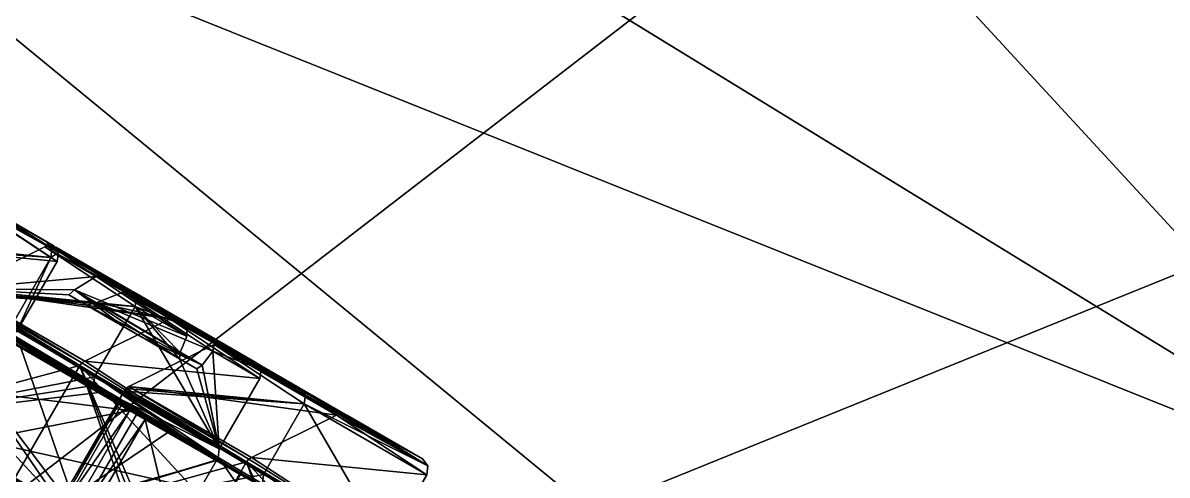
# Model space of a CAD drawing. Header units: millimetres. Extents: x -228 to 228, y -204 to 237.
# Drawn here: x 190.41 to 210.13, y -93.64 to -85.85 of the extents above; entities that cross this region are included whole.
import ezdxf

# ---------------------------------------------------------------- set-up
doc = ezdxf.new("R2010")
doc.units = ezdxf.units.MM
doc.header["$LTSCALE"] = 127.314815
for name, color, linetype in [('8138', 7, 'CONTINUOUS'), ('8139', 7, 'CONTINUOUS'), ('8140', 7, 'CONTINUOUS'), ('8143', 7, 'CONTINUOUS'), ('8144', 7, 'CONTINUOUS'), ('8145', 7, 'CONTINUOUS'), ('8147', 7, 'CONTINUOUS'), ('8148', 7, 'CONTINUOUS'), ('8149', 7, 'CONTINUOUS'), ('8151', 7, 'CONTINUOUS'), ('8152', 7, 'CONTINUOUS'), ('8155', 7, 'CONTINUOUS'), ('8156', 7, 'CONTINUOUS'), ('8159', 7, 'CONTINUOUS'), ('8160', 7, 'CONTINUOUS'), ('8182', 7, 'CONTINUOUS'), ('8184', 7, 'CONTINUOUS'), ('8191', 7, 'CONTINUOUS'), ('8192', 7, 'CONTINUOUS'), ('8193', 7, 'CONTINUOUS'), ('8194', 7, 'CONTINUOUS'), ('8196', 7, 'CONTINUOUS'), ('8203', 7, 'CONTINUOUS'), ('8204', 7, 'CONTINUOUS'), ('8218', 7, 'CONTINUOUS'), ('8219', 7, 'CONTINUOUS'), ('8220', 7, 'CONTINUOUS'), ('8224', 7, 'CONTINUOUS'), ('8225', 7, 'CONTINUOUS'), ('8230', 7, 'CONTINUOUS')]:
    doc.layers.add(name, color=color, linetype=linetype)

msp = doc.modelspace()

# ---------------------------------------------------------------- linework, layer by layer
at = {"layer": '8138', "color": 5, "linetype": 'Continuous'}
for points in [[(186.465, -82.981, 964.5), (188.509, -78.227, 964.5), (214.757, -94.316, 262), (186.465, -82.981, 964.5)], [(214.757, -94.316, 262), (188.509, -78.227, 964.5), (188.512, -78.228, 964.413), (214.757, -94.316, 262)], [(203.22, -81.795, 617.981), (214.757, -94.316, 262), (188.512, -78.228, 964.413), (203.22, -81.795, 617.981)], [(218.238, -85.442, 262), (214.757, -94.316, 262), (203.22, -81.795, 617.981), (218.238, -85.442, 262)], [(184.302, -87.682, 964.5), (186.465, -82.981, 964.5), (210.864, -103.018, 262), (184.302, -87.682, 964.5)], [(210.864, -103.018, 262), (186.465, -82.981, 964.5), (214.757, -94.316, 262), (210.864, -103.018, 262)], [(183.254, -89.851, 964.5), (203.316, -117.384, 262), (176.753, -102.049, 964.5), (183.254, -89.851, 964.5)], [(209.817, -105.187, 262), (203.316, -117.384, 262), (183.254, -89.851, 964.5), (209.817, -105.187, 262)]]:
    msp.add_3dface(points, dxfattribs=at)
at = {"layer": '8139', "color": 5, "linetype": 'Continuous'}
for points in [[(183.175, -89.59, 964.5), (189.218, -93.079, 800.94), (196.646, -97.368, 608.231), (183.175, -89.59, 964.5)], [(187.435, -92.05, 751.804), (191.069, -94.148, 751.987), (189.218, -93.079, 800.94), (187.435, -92.05, 751.804)], [(191.069, -94.148, 751.987), (196.646, -97.368, 608.231), (189.218, -93.079, 800.94), (191.069, -94.148, 751.987)], [(189.267, -93.107, 703.35), (189.38, -93.173, 700.353), (191.257, -94.256, 703.45), (189.267, -93.107, 703.35)], [(189.38, -93.173, 700.353), (191.37, -94.322, 700.453), (191.257, -94.256, 703.45), (189.38, -93.173, 700.353)]]:
    msp.add_3dface(points, dxfattribs=at)
at = {"layer": '8140', "color": 5, "linetype": 'Continuous'}
for points in [[(186.584, -89.249, 800.757), (190.206, -91.34, 800.94), (192.057, -92.409, 751.986), (186.584, -89.249, 800.757)], [(188.435, -90.318, 751.804), (186.584, -89.249, 800.757), (192.057, -92.409, 751.986), (188.435, -90.318, 751.804)], [(190.38, -91.441, 700.353), (190.267, -91.375, 703.35), (192.37, -92.59, 700.453), (190.38, -91.441, 700.353)], [(192.37, -92.59, 700.453), (190.267, -91.375, 703.35), (192.257, -92.524, 703.45), (192.37, -92.59, 700.453)], [(197.492, -95.547, 608.223), (193.871, -93.456, 608.041), (191.721, -92.215, 664.886), (197.492, -95.547, 608.223)], [(195.343, -94.306, 665.069), (197.492, -95.547, 608.223), (191.721, -92.215, 664.886), (195.343, -94.306, 665.069)], [(193.738, -93.379, 707.529), (194.153, -93.619, 696.539), (192.106, -92.437, 707.446), (193.738, -93.379, 707.529)], [(192.106, -92.437, 707.446), (194.153, -93.619, 696.539), (192.257, -92.524, 703.45), (192.106, -92.437, 707.446)], [(194.153, -93.619, 696.539), (192.37, -92.59, 700.453), (192.257, -92.524, 703.45), (194.153, -93.619, 696.539)], [(192.521, -92.677, 696.457), (192.37, -92.59, 700.453), (194.153, -93.619, 696.539), (192.521, -92.677, 696.457)]]:
    msp.add_3dface(points, dxfattribs=at)
at = {"layer": '8143', "color": 5, "linetype": 'Continuous'}
for points in [[(189.245, -90.509, 664.756), (191.395, -91.75, 607.91), (188.006, -92.656, 664.756), (189.245, -90.509, 664.756)], [(191.395, -91.75, 607.91), (190.155, -93.897, 607.91), (188.006, -92.656, 664.756), (191.395, -91.75, 607.91)], [(194.269, -93.41, 531.882), (190.918, -94.337, 587.729), (192.158, -92.191, 587.729), (194.269, -93.41, 531.882)], [(193.03, -95.557, 531.882), (190.918, -94.337, 587.729), (194.269, -93.41, 531.882), (193.03, -95.557, 531.882)]]:
    msp.add_3dface(points, dxfattribs=at)
at = {"layer": '8144', "color": 5, "linetype": 'Continuous'}
for points in [[(189.529, -88.871, 703.267), (190.821, -89.617, 703.332), (190.934, -89.682, 700.335), (189.529, -88.871, 703.267)], [(189.529, -88.871, 703.267), (190.934, -89.682, 700.335), (189.642, -88.936, 700.27), (189.529, -88.871, 703.267)], [(190.983, -89.711, 664.804), (192.275, -90.456, 664.869), (193.149, -90.961, 641.766), (190.983, -89.711, 664.804)], [(190.983, -89.711, 664.804), (193.149, -90.961, 641.766), (191.857, -90.215, 641.701), (190.983, -89.711, 664.804)], [(194.425, -91.697, 608.023), (193.133, -90.952, 607.958), (192.339, -90.493, 628.963), (194.425, -91.697, 608.023)], [(193.63, -91.239, 629.028), (194.425, -91.697, 608.023), (192.339, -90.493, 628.963), (193.63, -91.239, 629.028)], [(197.299, -93.357, 531.996), (196.008, -92.611, 531.93), (193.896, -91.392, 587.777), (197.299, -93.357, 531.996)], [(197.299, -93.357, 531.996), (193.896, -91.392, 587.777), (195.188, -92.138, 587.842), (197.299, -93.357, 531.996)]]:
    msp.add_3dface(points, dxfattribs=at)
at = {"layer": '8145', "color": 5, "linetype": 'Continuous'}
for points in [[(190.307, -91.168, 700.344), (190.894, -89.89, 703.341), (190.194, -91.102, 703.341), (190.307, -91.168, 700.344)], [(191.007, -89.955, 700.344), (190.894, -89.89, 703.341), (190.307, -91.168, 700.344), (191.007, -89.955, 700.344)], [(191.648, -91.942, 664.878), (193.798, -93.183, 608.032), (192.348, -90.73, 664.878), (191.648, -91.942, 664.878)], [(193.798, -93.183, 608.032), (193.111, -91.632, 639.402), (192.348, -90.73, 664.878), (193.798, -93.183, 608.032)], [(192.348, -90.73, 664.878), (193.111, -91.632, 639.402), (193.124, -91.523, 640.401), (192.348, -90.73, 664.878)], [(193.237, -91.243, 641.36), (192.348, -90.73, 664.878), (193.124, -91.523, 640.401), (193.237, -91.243, 641.36)], [(193.414, -91.807, 631.41), (193.111, -91.632, 639.402), (193.798, -93.183, 608.032), (193.414, -91.807, 631.41)], [(193.688, -91.503, 629.452), (193.502, -91.741, 630.41), (193.798, -93.183, 608.032), (193.688, -91.503, 629.452)], [(194.498, -91.97, 608.032), (193.688, -91.503, 629.452), (193.798, -93.183, 608.032), (194.498, -91.97, 608.032)], [(193.502, -91.741, 630.41), (193.414, -91.807, 631.41), (193.798, -93.183, 608.032), (193.502, -91.741, 630.41)], [(196.672, -94.843, 532.004), (195.261, -92.411, 587.851), (194.561, -93.623, 587.851), (196.672, -94.843, 532.004)], [(197.372, -93.63, 532.004), (195.261, -92.411, 587.851), (196.672, -94.843, 532.004), (197.372, -93.63, 532.004)]]:
    msp.add_3dface(points, dxfattribs=at)
at = {"layer": '8147', "color": 5, "linetype": 'Continuous'}
for points in [[(190.795, -89.705, 664.797), (191.675, -90.213, 641.521), (189.33, -90.43, 664.757), (190.795, -89.705, 664.797)], [(191.675, -90.213, 641.521), (191.302, -90.442, 640.424), (189.33, -90.43, 664.757), (191.675, -90.213, 641.521)], [(191.302, -90.442, 640.424), (191.208, -90.533, 639.306), (189.33, -90.43, 664.757), (191.302, -90.442, 640.424)], [(189.33, -90.43, 664.757), (191.208, -90.533, 639.306), (191.51, -90.708, 631.314), (189.33, -90.43, 664.757)], [(191.479, -91.671, 607.911), (189.33, -90.43, 664.757), (192.944, -90.946, 607.951), (191.479, -91.671, 607.911)], [(192.944, -90.946, 607.951), (189.33, -90.43, 664.757), (191.51, -90.708, 631.314), (192.944, -90.946, 607.951)], [(192.144, -90.483, 629.129), (192.944, -90.946, 607.951), (191.688, -90.665, 630.203), (192.144, -90.483, 629.129)], [(191.688, -90.665, 630.203), (192.944, -90.946, 607.951), (191.51, -90.708, 631.314), (191.688, -90.665, 630.203)], [(192.242, -92.111, 587.73), (193.707, -91.386, 587.77), (195.819, -92.605, 531.923), (192.242, -92.111, 587.73)], [(194.354, -93.331, 531.884), (192.242, -92.111, 587.73), (195.819, -92.605, 531.923), (194.354, -93.331, 531.884)]]:
    msp.add_3dface(points, dxfattribs=at)
at = {"layer": '8148', "color": 5, "linetype": 'Continuous'}
for points in [[(183.175, -89.59, 964.5), (196.646, -97.368, 608.231), (183.266, -89.705, 964.5), (183.175, -89.59, 964.5)], [(183.266, -89.705, 964.5), (196.646, -97.368, 608.231), (183.254, -89.851, 964.5), (183.266, -89.705, 964.5)], [(209.817, -105.187, 262), (183.254, -89.851, 964.5), (196.646, -97.368, 608.231), (209.817, -105.187, 262)]]:
    msp.add_3dface(points, dxfattribs=at)
at = {"layer": '8149', "color": 5, "linetype": 'Continuous'}
for points in [[(184.188, -87.785, 964.5), (184.302, -87.682, 964.5), (192.069, -92.416, 751.987), (184.188, -87.785, 964.5)], [(184.302, -87.682, 964.5), (210.864, -103.018, 262), (197.505, -95.554, 608.224), (184.302, -87.682, 964.5)], [(197.505, -95.554, 608.224), (195.356, -94.313, 665.07), (184.302, -87.682, 964.5), (197.505, -95.554, 608.224)], [(192.91, -92.901, 729.758), (192.069, -92.416, 751.987), (184.302, -87.682, 964.5), (192.91, -92.901, 729.758)], [(193.75, -93.386, 707.529), (192.91, -92.901, 729.758), (184.302, -87.682, 964.5), (193.75, -93.386, 707.529)], [(194.166, -93.626, 696.54), (193.75, -93.386, 707.529), (184.302, -87.682, 964.5), (194.166, -93.626, 696.54)], [(194.761, -93.969, 680.805), (194.166, -93.626, 696.54), (184.302, -87.682, 964.5), (194.761, -93.969, 680.805)], [(195.356, -94.313, 665.07), (194.761, -93.969, 680.805), (184.302, -87.682, 964.5), (195.356, -94.313, 665.07)], [(190.218, -91.347, 800.94), (184.188, -87.785, 964.5), (192.069, -92.416, 751.987), (190.218, -91.347, 800.94)], [(192.057, -92.409, 751.986), (190.206, -91.34, 800.94), (190.212, -91.344, 800.94), (192.057, -92.409, 751.986)], [(192.057, -92.409, 751.986), (190.212, -91.344, 800.94), (192.063, -92.412, 751.986), (192.057, -92.409, 751.986)], [(190.212, -91.344, 800.94), (190.218, -91.347, 800.94), (192.063, -92.412, 751.986), (190.212, -91.344, 800.94)], [(192.063, -92.412, 751.986), (190.218, -91.347, 800.94), (192.069, -92.416, 751.987), (192.063, -92.412, 751.986)], [(194.153, -93.619, 696.539), (193.738, -93.379, 707.529), (193.744, -93.383, 707.529), (194.153, -93.619, 696.539)], [(194.153, -93.619, 696.539), (193.744, -93.383, 707.529), (194.159, -93.623, 696.539), (194.153, -93.619, 696.539)], [(193.744, -93.383, 707.529), (193.75, -93.386, 707.529), (194.159, -93.623, 696.539), (193.744, -93.383, 707.529)], [(194.159, -93.623, 696.539), (193.75, -93.386, 707.529), (194.166, -93.626, 696.54), (194.159, -93.623, 696.539)]]:
    msp.add_3dface(points, dxfattribs=at)
at = {"layer": '8151', "color": 5, "linetype": 'Continuous'}
for points in [[(190.821, -89.617, 703.332), (190.914, -89.738, 703.338), (190.934, -89.682, 700.335), (190.821, -89.617, 703.332)], [(190.914, -89.738, 703.338), (191.027, -89.804, 700.341), (190.934, -89.682, 700.335), (190.914, -89.738, 703.338)], [(190.914, -89.738, 703.338), (190.894, -89.89, 703.341), (191.027, -89.804, 700.341), (190.914, -89.738, 703.338)], [(190.894, -89.89, 703.341), (191.007, -89.955, 700.344), (191.027, -89.804, 700.341), (190.894, -89.89, 703.341)], [(192.275, -90.456, 664.869), (192.368, -90.578, 664.875), (193.149, -90.961, 641.766), (192.275, -90.456, 664.869)], [(192.368, -90.578, 664.875), (192.348, -90.73, 664.878), (193.244, -91.077, 641.67), (192.368, -90.578, 664.875)], [(193.149, -90.961, 641.766), (192.368, -90.578, 664.875), (193.244, -91.077, 641.67), (193.149, -90.961, 641.766)], [(192.348, -90.73, 664.878), (193.237, -91.243, 641.36), (193.244, -91.077, 641.67), (192.348, -90.73, 664.878)], [(194.425, -91.697, 608.023), (193.63, -91.239, 629.028), (193.717, -91.351, 629.136), (194.425, -91.697, 608.023)], [(193.688, -91.503, 629.452), (194.518, -91.819, 608.029), (193.717, -91.351, 629.136), (193.688, -91.503, 629.452)], [(194.518, -91.819, 608.029), (194.425, -91.697, 608.023), (193.717, -91.351, 629.136), (194.518, -91.819, 608.029)], [(193.688, -91.503, 629.452), (194.498, -91.97, 608.032), (194.518, -91.819, 608.029), (193.688, -91.503, 629.452)], [(197.299, -93.357, 531.996), (195.188, -92.138, 587.842), (195.281, -92.259, 587.848), (197.299, -93.357, 531.996)], [(195.261, -92.411, 587.851), (197.392, -93.478, 532.002), (195.281, -92.259, 587.848), (195.261, -92.411, 587.851)], [(197.392, -93.478, 532.002), (197.299, -93.357, 531.996), (195.281, -92.259, 587.848), (197.392, -93.478, 532.002)], [(195.261, -92.411, 587.851), (197.372, -93.63, 532.004), (197.392, -93.478, 532.002), (195.261, -92.411, 587.851)]]:
    msp.add_3dface(points, dxfattribs=at)
at = {"layer": '8152', "color": 5, "linetype": 'Continuous'}
for points in [[(191.675, -90.213, 641.521), (190.795, -89.705, 664.797), (190.89, -89.684, 664.8), (191.675, -90.213, 641.521)], [(191.675, -90.213, 641.521), (190.89, -89.684, 664.8), (191.768, -90.189, 641.655), (191.675, -90.213, 641.521)], [(190.89, -89.684, 664.8), (190.983, -89.711, 664.804), (191.768, -90.189, 641.655), (190.89, -89.684, 664.8)], [(190.983, -89.711, 664.804), (191.857, -90.215, 641.701), (191.768, -90.189, 641.655), (190.983, -89.711, 664.804)], [(192.944, -90.946, 607.951), (192.144, -90.483, 629.129), (192.247, -90.466, 629.001), (192.944, -90.946, 607.951)], [(193.039, -90.925, 607.954), (192.944, -90.946, 607.951), (192.247, -90.466, 629.001), (193.039, -90.925, 607.954)], [(193.039, -90.925, 607.954), (192.247, -90.466, 629.001), (192.339, -90.493, 628.963), (193.039, -90.925, 607.954)], [(193.133, -90.952, 607.958), (193.039, -90.925, 607.954), (192.339, -90.493, 628.963), (193.133, -90.952, 607.958)], [(195.819, -92.605, 531.923), (193.707, -91.386, 587.77), (193.802, -91.366, 587.773), (195.819, -92.605, 531.923)], [(195.914, -92.585, 531.926), (195.819, -92.605, 531.923), (193.802, -91.366, 587.773), (195.914, -92.585, 531.926)], [(195.914, -92.585, 531.926), (193.802, -91.366, 587.773), (193.896, -91.392, 587.777), (195.914, -92.585, 531.926)], [(196.008, -92.611, 531.93), (195.914, -92.585, 531.926), (193.896, -91.392, 587.777), (196.008, -92.611, 531.93)]]:
    msp.add_3dface(points, dxfattribs=at)
at = {"layer": '8155', "color": 5, "linetype": 'Continuous'}
for points in [[(191.395, -91.75, 607.91), (189.245, -90.509, 664.756), (189.282, -90.463, 664.756), (191.395, -91.75, 607.91)], [(189.33, -90.43, 664.757), (191.431, -91.704, 607.91), (189.282, -90.463, 664.756), (189.33, -90.43, 664.757)], [(191.431, -91.704, 607.91), (191.395, -91.75, 607.91), (189.282, -90.463, 664.756), (191.431, -91.704, 607.91)], [(189.33, -90.43, 664.757), (191.479, -91.671, 607.911), (191.431, -91.704, 607.91), (189.33, -90.43, 664.757)], [(194.269, -93.41, 531.882), (192.158, -92.191, 587.729), (192.194, -92.145, 587.729), (194.269, -93.41, 531.882)], [(192.242, -92.111, 587.73), (194.306, -93.364, 531.882), (192.194, -92.145, 587.729), (192.242, -92.111, 587.73)], [(194.306, -93.364, 531.882), (194.269, -93.41, 531.882), (192.194, -92.145, 587.729), (194.306, -93.364, 531.882)], [(192.242, -92.111, 587.73), (194.354, -93.331, 531.884), (194.306, -93.364, 531.882), (192.242, -92.111, 587.73)]]:
    msp.add_3dface(points, dxfattribs=at)
at = {"layer": '8156', "color": 5, "linetype": 'Continuous'}
for points in [[(193.798, -93.183, 608.032), (191.648, -91.942, 664.878), (191.628, -92.094, 664.88), (193.798, -93.183, 608.032)], [(193.798, -93.183, 608.032), (191.628, -92.094, 664.88), (193.778, -93.335, 608.034), (193.798, -93.183, 608.032)], [(191.628, -92.094, 664.88), (191.721, -92.215, 664.886), (193.778, -93.335, 608.034), (191.628, -92.094, 664.88)], [(191.721, -92.215, 664.886), (193.871, -93.456, 608.041), (193.778, -93.335, 608.034), (191.721, -92.215, 664.886)], [(196.672, -94.843, 532.004), (194.561, -93.623, 587.851), (194.541, -93.775, 587.854), (196.672, -94.843, 532.004)]]:
    msp.add_3dface(points, dxfattribs=at)
at = {"layer": '8159', "color": 5, "linetype": 'Continuous'}
msp.add_3dface([(220.09, -86.209, 262), (218.238, -85.442, 262), (205.068, -82.561, 618.025), (220.09, -86.209, 262)], dxfattribs=at)
at = {"layer": '8160', "color": 5, "linetype": 'Continuous'}
for points in [[(190.358, -78.993, 964.5), (178.487, -103.049, 964.5), (205.068, -82.561, 618.025), (190.358, -78.993, 964.5)], [(220.09, -86.209, 262), (205.068, -82.561, 618.025), (178.487, -103.049, 964.5), (220.09, -86.209, 262)], [(205.049, -118.385, 262), (220.09, -86.209, 262), (178.487, -103.049, 964.5), (205.049, -118.385, 262)]]:
    msp.add_3dface(points, dxfattribs=at)
at = {"layer": '8182', "color": 5, "linetype": 'Continuous'}
msp.add_3dface([(214.757, -94.316, 262), (220.09, -86.209, 262), (205.049, -118.385, 262), (214.757, -94.316, 262)], dxfattribs=at)
at = {"layer": '8184', "color": 5, "linetype": 'Continuous'}
for points in [[(191.069, -94.148, 751.987), (192.069, -92.416, 751.987), (192.91, -92.901, 729.758), (191.069, -94.148, 751.987)], [(191.069, -94.148, 751.987), (192.91, -92.901, 729.758), (193.75, -93.386, 707.529), (191.069, -94.148, 751.987)], [(192.75, -95.119, 707.529), (191.069, -94.148, 751.987), (193.75, -93.386, 707.529), (192.75, -95.119, 707.529)], [(193.166, -95.358, 696.54), (194.166, -93.626, 696.54), (194.761, -93.969, 680.805), (193.166, -95.358, 696.54)]]:
    msp.add_3dface(points, dxfattribs=at)
at = {"layer": '8191', "color": 5, "linetype": 'Continuous'}
for points in [[(193.738, -93.379, 707.529), (192.106, -92.437, 707.446), (191.106, -94.169, 707.446), (193.738, -93.379, 707.529)], [(193.738, -93.379, 707.529), (191.106, -94.169, 707.446), (193.744, -93.383, 707.529), (193.738, -93.379, 707.529)], [(191.106, -94.169, 707.446), (193.75, -93.386, 707.529), (193.744, -93.383, 707.529), (191.106, -94.169, 707.446)], [(191.106, -94.169, 707.446), (192.75, -95.119, 707.529), (193.75, -93.386, 707.529), (191.106, -94.169, 707.446)]]:
    msp.add_3dface(points, dxfattribs=at)
at = {"layer": '8192', "color": 5, "linetype": 'Continuous'}
for points in [[(185.959, -88.612, 751.673), (188.435, -90.318, 751.804), (191.069, -94.148, 751.987), (185.959, -88.612, 751.673)], [(187.435, -92.05, 751.804), (185.959, -88.612, 751.673), (191.069, -94.148, 751.987), (187.435, -92.05, 751.804)], [(188.435, -90.318, 751.804), (192.057, -92.409, 751.986), (191.069, -94.148, 751.987), (188.435, -90.318, 751.804)], [(191.069, -94.148, 751.987), (192.057, -92.409, 751.986), (192.063, -92.412, 751.986), (191.069, -94.148, 751.987)], [(191.069, -94.148, 751.987), (192.063, -92.412, 751.986), (192.069, -92.416, 751.987), (191.069, -94.148, 751.987)]]:
    msp.add_3dface(points, dxfattribs=at)
at = {"layer": '8193', "color": 5, "linetype": 'Continuous'}
for points in [[(190.89, -89.684, 664.8), (190.795, -89.705, 664.797), (192.368, -90.578, 664.875), (190.89, -89.684, 664.8)], [(190.983, -89.711, 664.804), (190.89, -89.684, 664.8), (192.275, -90.456, 664.869), (190.983, -89.711, 664.804)], [(192.275, -90.456, 664.869), (190.89, -89.684, 664.8), (192.368, -90.578, 664.875), (192.275, -90.456, 664.869)], [(192.348, -90.73, 664.878), (190.795, -89.705, 664.797), (189.33, -90.43, 664.757), (192.348, -90.73, 664.878)], [(190.795, -89.705, 664.797), (192.348, -90.73, 664.878), (192.368, -90.578, 664.875), (190.795, -89.705, 664.797)], [(189.245, -90.509, 664.756), (192.348, -90.73, 664.878), (189.282, -90.463, 664.756), (189.245, -90.509, 664.756)], [(192.348, -90.73, 664.878), (189.33, -90.43, 664.757), (189.282, -90.463, 664.756), (192.348, -90.73, 664.878)], [(189.245, -90.509, 664.756), (188.006, -92.656, 664.756), (191.648, -91.942, 664.878), (189.245, -90.509, 664.756)], [(189.245, -90.509, 664.756), (191.648, -91.942, 664.878), (192.348, -90.73, 664.878), (189.245, -90.509, 664.756)], [(191.648, -91.942, 664.878), (188.006, -92.656, 664.756), (191.628, -92.094, 664.88), (191.648, -91.942, 664.878)], [(188.006, -92.656, 664.756), (191.721, -92.215, 664.886), (191.628, -92.094, 664.88), (188.006, -92.656, 664.756)], [(188.006, -92.656, 664.756), (195.343, -94.306, 665.069), (191.721, -92.215, 664.886), (188.006, -92.656, 664.756)], [(190.448, -94.02, 664.878), (188.006, -92.656, 664.756), (187.984, -92.71, 664.756), (190.448, -94.02, 664.878)], [(188.006, -92.656, 664.756), (190.448, -94.02, 664.878), (190.57, -93.927, 664.88), (188.006, -92.656, 664.756)], [(195.343, -94.306, 665.069), (188.006, -92.656, 664.756), (190.721, -93.947, 664.886), (195.343, -94.306, 665.069)], [(188.006, -92.656, 664.756), (190.57, -93.927, 664.88), (190.721, -93.947, 664.886), (188.006, -92.656, 664.756)], [(187.979, -92.769, 664.757), (190.448, -94.02, 664.878), (187.984, -92.71, 664.756), (187.979, -92.769, 664.757)], [(189.748, -95.233, 664.878), (190.448, -94.02, 664.878), (187.979, -92.769, 664.757), (189.748, -95.233, 664.878)]]:
    msp.add_3dface(points, dxfattribs=at)
at = {"layer": '8194', "color": 5, "linetype": 'Continuous'}
for points in [[(192.521, -92.677, 696.457), (193.166, -95.358, 696.54), (191.521, -94.409, 696.457), (192.521, -92.677, 696.457)], [(192.521, -92.677, 696.457), (194.153, -93.619, 696.539), (193.166, -95.358, 696.54), (192.521, -92.677, 696.457)], [(193.166, -95.358, 696.54), (194.153, -93.619, 696.539), (194.159, -93.623, 696.539), (193.166, -95.358, 696.54)], [(193.166, -95.358, 696.54), (194.159, -93.623, 696.539), (194.166, -93.626, 696.54), (193.166, -95.358, 696.54)]]:
    msp.add_3dface(points, dxfattribs=at)
at = {"layer": '8196', "color": 5, "linetype": 'Continuous'}
for points in [[(197.372, -93.63, 532.004), (194.354, -93.331, 531.884), (195.819, -92.605, 531.923), (197.372, -93.63, 532.004)], [(197.392, -93.478, 532.002), (195.819, -92.605, 531.923), (195.914, -92.585, 531.926), (197.392, -93.478, 532.002)], [(197.372, -93.63, 532.004), (195.819, -92.605, 531.923), (197.392, -93.478, 532.002), (197.372, -93.63, 532.004)], [(196.008, -92.611, 531.93), (197.392, -93.478, 532.002), (195.914, -92.585, 531.926), (196.008, -92.611, 531.93)], [(197.299, -93.357, 531.996), (197.392, -93.478, 532.002), (196.008, -92.611, 531.93), (197.299, -93.357, 531.996)], [(195.472, -96.921, 532.004), (193.03, -95.557, 531.882), (194.269, -93.41, 531.882), (195.472, -96.921, 532.004)], [(196.672, -94.843, 532.004), (194.269, -93.41, 531.882), (194.306, -93.364, 531.882), (196.672, -94.843, 532.004)], [(195.472, -96.921, 532.004), (194.269, -93.41, 531.882), (195.594, -96.828, 532.007), (195.472, -96.921, 532.004)], [(194.269, -93.41, 531.882), (196.672, -94.843, 532.004), (196.652, -94.994, 532.007), (194.269, -93.41, 531.882)], [(196.745, -95.116, 532.013), (194.269, -93.41, 531.882), (196.652, -94.994, 532.007), (196.745, -95.116, 532.013)], [(194.269, -93.41, 531.882), (196.745, -95.116, 532.013), (199.38, -98.946, 532.196), (194.269, -93.41, 531.882)], [(194.269, -93.41, 531.882), (195.745, -96.848, 532.013), (195.594, -96.828, 532.007), (194.269, -93.41, 531.882)], [(195.745, -96.848, 532.013), (194.269, -93.41, 531.882), (199.38, -98.946, 532.196), (195.745, -96.848, 532.013)], [(194.354, -93.331, 531.884), (196.672, -94.843, 532.004), (194.306, -93.364, 531.882), (194.354, -93.331, 531.884)], [(197.372, -93.63, 532.004), (196.672, -94.843, 532.004), (194.354, -93.331, 531.884), (197.372, -93.63, 532.004)]]:
    msp.add_3dface(points, dxfattribs=at)
at = {"layer": '8203', "color": 5, "linetype": 'Continuous'}
for points in [[(195.261, -92.411, 587.851), (193.707, -91.386, 587.77), (192.242, -92.111, 587.73), (195.261, -92.411, 587.851)], [(193.802, -91.366, 587.773), (193.707, -91.386, 587.77), (195.281, -92.259, 587.848), (193.802, -91.366, 587.773)], [(193.707, -91.386, 587.77), (195.261, -92.411, 587.851), (195.281, -92.259, 587.848), (193.707, -91.386, 587.77)], [(193.896, -91.392, 587.777), (193.802, -91.366, 587.773), (195.188, -92.138, 587.842), (193.896, -91.392, 587.777)], [(195.188, -92.138, 587.842), (193.802, -91.366, 587.773), (195.281, -92.259, 587.848), (195.188, -92.138, 587.842)], [(192.158, -92.191, 587.729), (190.918, -94.337, 587.729), (194.561, -93.623, 587.851), (192.158, -92.191, 587.729)], [(192.158, -92.191, 587.729), (195.261, -92.411, 587.851), (192.194, -92.145, 587.729), (192.158, -92.191, 587.729)], [(195.261, -92.411, 587.851), (192.158, -92.191, 587.729), (194.561, -93.623, 587.851), (195.261, -92.411, 587.851)], [(195.261, -92.411, 587.851), (192.242, -92.111, 587.73), (192.194, -92.145, 587.729), (195.261, -92.411, 587.851)], [(194.561, -93.623, 587.851), (190.918, -94.337, 587.729), (194.541, -93.775, 587.854), (194.561, -93.623, 587.851)]]:
    msp.add_3dface(points, dxfattribs=at)
at = {"layer": '8204', "color": 5, "linetype": 'Continuous'}
for points in [[(194.498, -91.97, 608.032), (191.479, -91.671, 607.911), (192.944, -90.946, 607.951), (194.498, -91.97, 608.032)], [(194.518, -91.819, 608.029), (192.944, -90.946, 607.951), (193.039, -90.925, 607.954), (194.518, -91.819, 608.029)], [(194.498, -91.97, 608.032), (192.944, -90.946, 607.951), (194.518, -91.819, 608.029), (194.498, -91.97, 608.032)], [(193.133, -90.952, 607.958), (194.518, -91.819, 608.029), (193.039, -90.925, 607.954), (193.133, -90.952, 607.958)], [(194.425, -91.697, 608.023), (194.518, -91.819, 608.029), (193.133, -90.952, 607.958), (194.425, -91.697, 608.023)], [(191.479, -91.671, 607.911), (193.798, -93.183, 608.032), (191.431, -91.704, 607.91), (191.479, -91.671, 607.911)], [(194.498, -91.97, 608.032), (193.798, -93.183, 608.032), (191.479, -91.671, 607.911), (194.498, -91.97, 608.032)], [(192.598, -95.261, 608.032), (190.155, -93.897, 607.91), (191.395, -91.75, 607.91), (192.598, -95.261, 608.032)], [(193.798, -93.183, 608.032), (191.395, -91.75, 607.91), (191.431, -91.704, 607.91), (193.798, -93.183, 608.032)], [(192.598, -95.261, 608.032), (191.395, -91.75, 607.91), (192.719, -95.168, 608.034), (192.598, -95.261, 608.032)], [(191.395, -91.75, 607.91), (193.798, -93.183, 608.032), (193.778, -93.335, 608.034), (191.395, -91.75, 607.91)], [(193.871, -93.456, 608.041), (191.395, -91.75, 607.91), (193.778, -93.335, 608.034), (193.871, -93.456, 608.041)], [(191.395, -91.75, 607.91), (193.871, -93.456, 608.041), (196.505, -97.286, 608.224), (191.395, -91.75, 607.91)], [(191.395, -91.75, 607.91), (192.871, -95.188, 608.041), (192.719, -95.168, 608.034), (191.395, -91.75, 607.91)], [(192.871, -95.188, 608.041), (191.395, -91.75, 607.91), (196.505, -97.286, 608.224), (192.871, -95.188, 608.041)], [(193.871, -93.456, 608.041), (197.492, -95.547, 608.223), (196.505, -97.286, 608.224), (193.871, -93.456, 608.041)]]:
    msp.add_3dface(points, dxfattribs=at)
at = {"layer": '8218', "color": 5, "linetype": 'Continuous'}
for points in [[(193.237, -91.243, 641.36), (191.302, -90.442, 640.424), (191.675, -90.213, 641.521), (193.237, -91.243, 641.36)], [(191.675, -90.213, 641.521), (191.768, -90.189, 641.655), (193.244, -91.077, 641.67), (191.675, -90.213, 641.521)], [(193.237, -91.243, 641.36), (191.675, -90.213, 641.521), (193.244, -91.077, 641.67), (193.237, -91.243, 641.36)], [(191.768, -90.189, 641.655), (191.857, -90.215, 641.701), (193.244, -91.077, 641.67), (191.768, -90.189, 641.655)], [(191.857, -90.215, 641.701), (193.149, -90.961, 641.766), (193.244, -91.077, 641.67), (191.857, -90.215, 641.701)], [(191.208, -90.533, 639.306), (191.302, -90.442, 640.424), (192.16, -91.083, 639.354), (191.208, -90.533, 639.306)], [(193.124, -91.523, 640.401), (193.111, -91.632, 639.402), (191.302, -90.442, 640.424), (193.124, -91.523, 640.401)], [(191.302, -90.442, 640.424), (193.111, -91.632, 639.402), (192.16, -91.083, 639.354), (191.302, -90.442, 640.424)], [(193.237, -91.243, 641.36), (193.124, -91.523, 640.401), (191.302, -90.442, 640.424), (193.237, -91.243, 641.36)]]:
    msp.add_3dface(points, dxfattribs=at)
at = {"layer": '8219', "color": 5, "linetype": 'Continuous'}
for points in [[(193.688, -91.503, 629.452), (192.144, -90.483, 629.129), (191.688, -90.665, 630.203), (193.688, -91.503, 629.452)], [(192.144, -90.483, 629.129), (193.717, -91.351, 629.136), (192.247, -90.466, 629.001), (192.144, -90.483, 629.129)], [(192.144, -90.483, 629.129), (193.688, -91.503, 629.452), (193.717, -91.351, 629.136), (192.144, -90.483, 629.129)], [(193.717, -91.351, 629.136), (193.63, -91.239, 629.028), (192.247, -90.466, 629.001), (193.717, -91.351, 629.136)], [(192.247, -90.466, 629.001), (193.63, -91.239, 629.028), (192.339, -90.493, 628.963), (192.247, -90.466, 629.001)], [(193.502, -91.741, 630.41), (191.688, -90.665, 630.203), (191.51, -90.708, 631.314), (193.502, -91.741, 630.41)], [(193.502, -91.741, 630.41), (193.688, -91.503, 629.452), (191.688, -90.665, 630.203), (193.502, -91.741, 630.41)], [(193.502, -91.741, 630.41), (191.51, -90.708, 631.314), (192.462, -91.257, 631.362), (193.502, -91.741, 630.41)], [(193.414, -91.807, 631.41), (193.502, -91.741, 630.41), (192.462, -91.257, 631.362), (193.414, -91.807, 631.41)]]:
    msp.add_3dface(points, dxfattribs=at)
at = {"layer": '8220', "color": 5, "linetype": 'Continuous'}
for points in [[(193.414, -91.807, 631.41), (191.208, -90.533, 639.306), (192.16, -91.083, 639.354), (193.414, -91.807, 631.41)], [(191.208, -90.533, 639.306), (193.414, -91.807, 631.41), (192.462, -91.257, 631.362), (191.208, -90.533, 639.306)], [(191.51, -90.708, 631.314), (191.208, -90.533, 639.306), (192.462, -91.257, 631.362), (191.51, -90.708, 631.314)], [(193.111, -91.632, 639.402), (193.414, -91.807, 631.41), (192.16, -91.083, 639.354), (193.111, -91.632, 639.402)]]:
    msp.add_3dface(points, dxfattribs=at)
at = {"layer": '8224', "color": 5, "linetype": 'Continuous'}
for points in [[(190.894, -89.89, 703.341), (189.341, -88.865, 703.26), (187.875, -89.59, 703.22), (190.894, -89.89, 703.341)], [(189.436, -88.844, 703.263), (189.341, -88.865, 703.26), (190.914, -89.738, 703.338), (189.436, -88.844, 703.263)], [(189.341, -88.865, 703.26), (190.894, -89.89, 703.341), (190.914, -89.738, 703.338), (189.341, -88.865, 703.26)], [(189.529, -88.871, 703.267), (189.436, -88.844, 703.263), (190.821, -89.617, 703.332), (189.529, -88.871, 703.267)], [(190.821, -89.617, 703.332), (189.436, -88.844, 703.263), (190.914, -89.738, 703.338), (190.821, -89.617, 703.332)], [(187.791, -89.669, 703.219), (190.894, -89.89, 703.341), (187.827, -89.624, 703.219), (187.791, -89.669, 703.219)], [(190.894, -89.89, 703.341), (187.791, -89.669, 703.219), (190.194, -91.102, 703.341), (190.894, -89.89, 703.341)], [(190.894, -89.89, 703.341), (187.875, -89.59, 703.22), (187.827, -89.624, 703.219), (190.894, -89.89, 703.341)], [(190.267, -91.375, 703.35), (186.551, -91.816, 703.219), (192.257, -92.524, 703.45), (190.267, -91.375, 703.35)], [(192.257, -92.524, 703.45), (186.551, -91.816, 703.219), (189.267, -93.107, 703.35), (192.257, -92.524, 703.45)], [(192.257, -92.524, 703.45), (189.267, -93.107, 703.35), (191.257, -94.256, 703.45), (192.257, -92.524, 703.45)]]:
    msp.add_3dface(points, dxfattribs=at)
at = {"layer": '8225', "color": 5, "linetype": 'Continuous'}
for points in [[(191.027, -89.804, 700.341), (189.454, -88.93, 700.263), (189.549, -88.91, 700.266), (191.027, -89.804, 700.341)], [(189.642, -88.936, 700.27), (191.027, -89.804, 700.341), (189.549, -88.91, 700.266), (189.642, -88.936, 700.27)], [(191.007, -89.955, 700.344), (187.989, -89.656, 700.223), (189.454, -88.93, 700.263), (191.007, -89.955, 700.344)], [(191.007, -89.955, 700.344), (189.454, -88.93, 700.263), (191.027, -89.804, 700.341), (191.007, -89.955, 700.344)], [(190.934, -89.682, 700.335), (191.027, -89.804, 700.341), (189.642, -88.936, 700.27), (190.934, -89.682, 700.335)], [(191.007, -89.955, 700.344), (190.307, -91.168, 700.344), (187.989, -89.656, 700.223), (191.007, -89.955, 700.344)], [(187.904, -89.735, 700.222), (190.38, -91.441, 700.353), (191.37, -94.322, 700.453), (187.904, -89.735, 700.222)], [(189.38, -93.173, 700.353), (187.904, -89.735, 700.222), (191.37, -94.322, 700.453), (189.38, -93.173, 700.353)], [(190.38, -91.441, 700.353), (192.37, -92.59, 700.453), (191.37, -94.322, 700.453), (190.38, -91.441, 700.353)]]:
    msp.add_3dface(points, dxfattribs=at)
at = {"layer": '8230', "color": 5, "linetype": 'Continuous'}
for points in [[(192.106, -92.437, 707.446), (192.257, -92.524, 703.45), (191.106, -94.169, 707.446), (192.106, -92.437, 707.446)], [(192.257, -92.524, 703.45), (191.257, -94.256, 703.45), (191.106, -94.169, 707.446), (192.257, -92.524, 703.45)], [(192.37, -92.59, 700.453), (192.521, -92.677, 696.457), (191.37, -94.322, 700.453), (192.37, -92.59, 700.453)], [(192.521, -92.677, 696.457), (191.521, -94.409, 696.457), (191.37, -94.322, 700.453), (192.521, -92.677, 696.457)]]:
    msp.add_3dface(points, dxfattribs=at)

doc.saveas('drawing.dxf')
